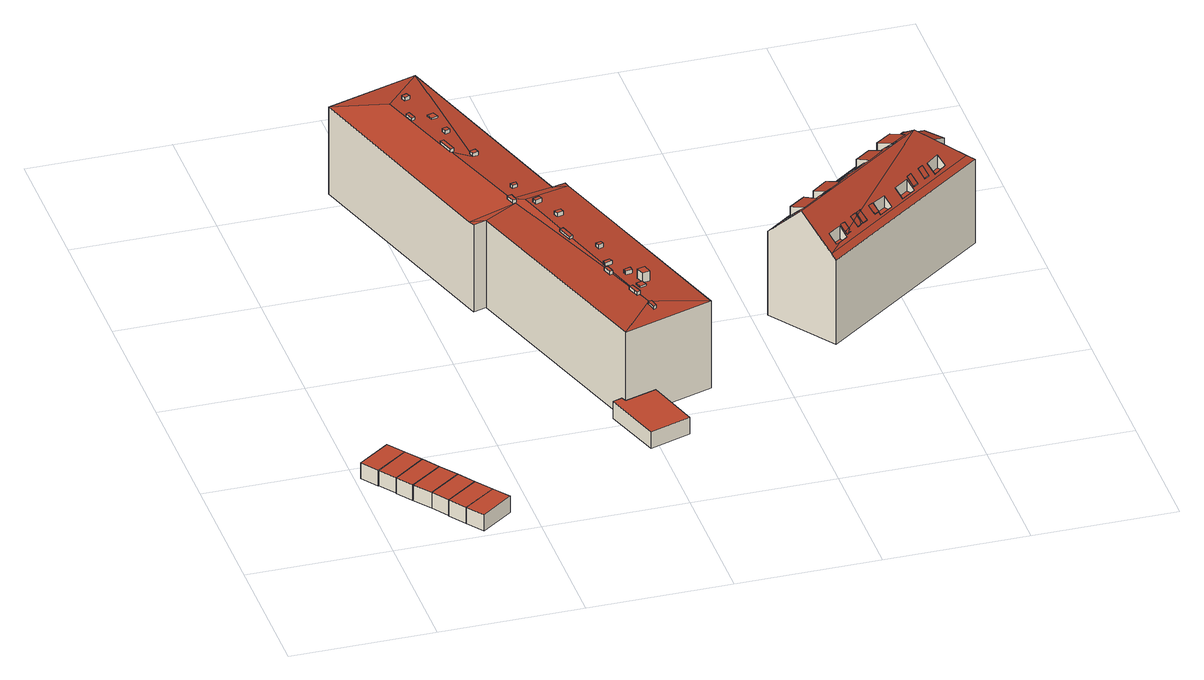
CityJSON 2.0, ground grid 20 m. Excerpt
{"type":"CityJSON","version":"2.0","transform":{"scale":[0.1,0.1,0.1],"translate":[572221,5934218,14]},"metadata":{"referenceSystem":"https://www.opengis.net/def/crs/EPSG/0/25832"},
"CityObjects":{
"building1":{"type":"Building","attributes":{"Grundfläche 2D":"15.967067","Grundhöhe NN":"15.492"},"geometry":[{"type":"Solid","lod":"3","boundaries":[[[[0,1,2,3]],[[4,5,3,2]],[[5,6,0,3]],[[6,7,1,0]],[[7,4,2,1]],[[7,6,5,4]]]],"semantics":{"surfaces":[{"type":"RoofSurface"},{"type":"WallSurface"},{"type":"GroundSurface"}],"values":[[0,1,1,1,1,2]]}}]},
"building2":{"type":"Building","attributes":{"Grundfläche 2D":"15.796029","Grundhöhe NN":"15.555"},"geometry":[{"type":"Solid","lod":"3","boundaries":[[[[2,8,9,3]],[[10,11,3,9]],[[11,12,2,3]],[[12,13,8,2]],[[13,10,9,8]],[[13,12,11,10]]]],"semantics":{"surfaces":[{"type":"RoofSurface"},{"type":"WallSurface"},{"type":"GroundSurface"}],"values":[[0,1,1,1,1,2]]}}]},
"building3":{"type":"Building","attributes":{"Grundfläche 2D":"15.566407","Grundhöhe NN":"15.532"},"geometry":[{"type":"Solid","lod":"3","boundaries":[[[[9,8,14,15]],[[16,17,15,14]],[[17,18,9,15]],[[18,19,8,9]],[[19,16,14,8]],[[19,18,17,16]]]],"semantics":{"surfaces":[{"type":"RoofSurface"},{"type":"WallSurface"},{"type":"GroundSurface"}],"values":[[0,1,1,1,1,2]]}}]},
"building4":{"type":"Building","attributes":{"Grundfläche 2D":"16.447499","Grundhöhe NN":"15.471"},"geometry":[{"type":"Solid","lod":"3","boundaries":[[[[14,20,21,15]],[[22,17,15,21]],[[17,16,14,15]],[[16,23,20,14]],[[23,22,21,20]],[[23,16,17,22]]]],"semantics":{"surfaces":[{"type":"RoofSurface"},{"type":"WallSurface"},{"type":"GroundSurface"}],"values":[[0,1,1,1,1,2]]}}]},
"building5":{"type":"Building","attributes":{"Grundfläche 2D":"15.610826","Grundhöhe NN":"15.468"},"geometry":[{"type":"Solid","lod":"3","boundaries":[[[[21,20,24,25]],[[26,27,25,24]],[[27,22,21,25]],[[22,23,20,21]],[[23,26,24,20]],[[23,22,27,26]]]],"semantics":{"surfaces":[{"type":"RoofSurface"},{"type":"WallSurface"},{"type":"GroundSurface"}],"values":[[0,1,1,1,1,2]]}}]},
"building6":{"type":"Building","attributes":{"Grundfläche 2D":"15.831066","Grundhöhe NN":"15.442"},"geometry":[{"type":"Solid","lod":"3","boundaries":[[[[24,28,29,25]],[[30,31,25,29]],[[31,32,24,25]],[[32,33,28,24]],[[33,30,29,28]],[[33,32,31,30]]]],"semantics":{"surfaces":[{"type":"RoofSurface"},{"type":"WallSurface"},{"type":"GroundSurface"}],"values":[[0,1,1,1,1,2]]}}]},
"building7":{"type":"Building","attributes":{"Grundfläche 2D":"16.200926","Grundhöhe NN":"15.445"},"geometry":[{"type":"Solid","lod":"3","boundaries":[[[[29,28,34,35]],[[36,37,35,34]],[[37,30,29,35]],[[30,33,28,29]],[[33,36,34,28]],[[33,30,37,36]]]],"semantics":{"surfaces":[{"type":"RoofSurface"},{"type":"WallSurface"},{"type":"GroundSurface"}],"values":[[0,1,1,1,1,2]]}}]},
"building8":{"type":"Building","attributes":{"Grundfläche 2D":"49.081440","Grundhöhe NN":"14.977"},"geometry":[{"type":"Solid","lod":"3","boundaries":[[[[38,39,40,41,42,43]],[[44,45,43,42]],[[45,46,38,43]],[[46,47,39,38]],[[47,48,40,39]],[[48,49,41,40]],[[49,44,42,41]],[[49,48,47,46,45,44]]]],"semantics":{"surfaces":[{"type":"RoofSurface"},{"type":"WallSurface"},{"type":"GroundSurface"}],"values":[[0,1,1,1,1,1,1,2]]}}]},
"building9":{"type":"Building","attributes":{"Grundfläche 2D":"879.519477","Grundhöhe NN":"14.731"},"children":["building9-1","building9-2","building9-3","building9-4","building9-5","building9-6","building9-7","building9-8","building9-9","building9-10","building9-11","building9-12","building9-13","building9-14","building9-15","building9-16","building9-17","building9-18","building9-19"],"geometry":[{"type":"Solid","lod":"3","boundaries":[[[[50,51,52]],[[53,54,52,51,55]],[[56,57,58,59,52,54,53]],[[50,60,61,62,56,53,55,51]],[[63,64,60]],[[64,61,60]],[[65,66,67,68,69,61,64,70]],[[71,65,70]],[[72,73,74,75,76,65,71,77]],[[78,59,77]],[[59,58,57,79,72,77]],[[79,57,56]],[[74,73,72,79,56,62,61,69,68,67,66,65,76,75]],[[50,52,80,81]],[[63,60,50,81,82]],[[64,63,82,83]],[[70,64,83,84]],[[71,70,84,85]],[[78,77,71,85,86]],[[59,78,86,87]],[[52,59,87,80]],[[80,87,86,85,84,83,82,81]]]],"semantics":{"surfaces":[{"type":"RoofSurface"},{"type":"WallSurface"},{"type":"GroundSurface"}],"values":[[0,0,0,0,0,0,0,0,0,0,0,0,0,1,1,1,1,1,1,1,1,2]]}}]},
"building9-1":{"type":"BuildingInstallation","parents":["building9"],"geometry":[{"type":"MultiSurface","lod":"3","boundaries":[[[88,89,90,91]],[[92,93,91,90]],[[88,91,93,94]],[[89,88,94,95]],[[95,92,90,89]]],"semantics":{"surfaces":[{"type":"RoofSurface"},{"type":"WallSurface"}],"values":[0,1,1,1,1]}}]},
"building9-2":{"type":"BuildingInstallation","parents":["building9"],"geometry":[{"type":"MultiSurface","lod":"3","boundaries":[[[96,97,98,99]],[[99,98,100,101]],[[101,102,96,99]],[[97,96,102,103]],[[103,100,98,97]]],"semantics":{"surfaces":[{"type":"RoofSurface"},{"type":"WallSurface"}],"values":[0,1,1,1,1]}}]},
"building9-3":{"type":"BuildingInstallation","parents":["building9"],"geometry":[{"type":"MultiSurface","lod":"3","boundaries":[[[104,105,106,107,108,109,110]],[[108,107,106,111,62,112]],[[79,58,109,108,112]],[[58,57,110,109]],[[56,110,57]],[[56,104,110]],[[105,104,56,113]],[[105,113,111,106]]],"semantics":{"surfaces":[{"type":"RoofSurface"},{"type":"WallSurface"}],"values":[0,1,1,1,1,1,1,1]}}]},
"building9-4":{"type":"BuildingInstallation","parents":["building9"],"geometry":[{"type":"MultiSurface","lod":"3","boundaries":[[[114,115,116,117]],[[117,116,118,119]],[[114,117,119,120]],[[115,114,120,121]],[[116,115,121,118]]],"semantics":{"surfaces":[{"type":"RoofSurface"},{"type":"WallSurface"}],"values":[0,1,1,1,1]}}]},
"building9-5":{"type":"BuildingInstallation","parents":["building9"],"geometry":[{"type":"MultiSurface","lod":"3","boundaries":[[[122,123,124,125]],[[123,122,126,127]],[[127,128,124,123]],[[128,129,125,124]],[[126,122,125,129]]],"semantics":{"surfaces":[{"type":"RoofSurface"},{"type":"WallSurface"}],"values":[0,1,1,1,1]}}]},
"building9-6":{"type":"BuildingInstallation","parents":["building9"],"geometry":[{"type":"MultiSurface","lod":"3","boundaries":[[[130,131,132,133]],[[134,135,133,132]],[[135,136,130,133]],[[131,130,136,137]],[[132,131,137,134]]],"semantics":{"surfaces":[{"type":"RoofSurface"},{"type":"WallSurface"}],"values":[0,1,1,1,1]}}]},
"building9-7":{"type":"BuildingInstallation","parents":["building9"],"geometry":[{"type":"MultiSurface","lod":"3","boundaries":[[[138,139,140,141]],[[141,140,142,143]],[[138,141,143,144]],[[139,138,144,145]],[[140,139,145,142]]],"semantics":{"surfaces":[{"type":"RoofSurface"},{"type":"WallSurface"}],"values":[0,1,1,1,1]}}]},
"building9-8":{"type":"BuildingInstallation","parents":["building9"],"geometry":[{"type":"MultiSurface","lod":"3","boundaries":[[[146,147,148,149,150]],[[151,149,148,147,152,74]],[[150,149,151,73]],[[153,146,150,73]],[[147,146,153,152]]],"semantics":{"surfaces":[{"type":"RoofSurface"},{"type":"WallSurface"}],"values":[0,1,1,1,1]}}]},
"building9-9":{"type":"BuildingInstallation","parents":["building9"],"geometry":[{"type":"MultiSurface","lod":"3","boundaries":[[[154,155,156,157]],[[157,156,158,159]],[[154,157,159,160]],[[155,154,160,161]],[[156,155,161,158]]],"semantics":{"surfaces":[{"type":"RoofSurface"},{"type":"WallSurface"}],"values":[0,1,1,1,1]}}]},
"building9-10":{"type":"BuildingInstallation","parents":["building9"],"geometry":[{"type":"MultiSurface","lod":"3","boundaries":[[[162,163,164,165,166]],[[164,163,162,167,76,168]],[[168,169,165,164]],[[170,166,165,169,75]],[[170,167,162,166]]],"semantics":{"surfaces":[{"type":"RoofSurface"},{"type":"WallSurface"}],"values":[0,1,1,1,1]}}]},
"building9-11":{"type":"BuildingInstallation","parents":["building9"],"geometry":[{"type":"MultiSurface","lod":"3","boundaries":[[[171,172,173,174,175,176,177]],[[178,174,173,172,179,66]],[[178,180,175,174]],[[177,176,175,180,67,181]],[[181,182,171,177]],[[172,171,182,179]]],"semantics":{"surfaces":[{"type":"RoofSurface"},{"type":"WallSurface"}],"values":[0,1,1,1,1,1]}}]},
"building9-12":{"type":"BuildingInstallation","parents":["building9"],"geometry":[{"type":"MultiSurface","lod":"3","boundaries":[[[183,184,185,186]],[[187,184,183,54]],[[185,184,187,188]],[[186,185,188,189]],[[183,186,189,54]]],"semantics":{"surfaces":[{"type":"RoofSurface"},{"type":"WallSurface"}],"values":[0,1,1,1,1]}}]},
"building9-13":{"type":"BuildingInstallation","parents":["building9"],"geometry":[{"type":"MultiSurface","lod":"3","boundaries":[[[190,191,192,193]],[[193,192,194,195]],[[190,193,195,196]],[[191,190,196,197]],[[192,191,197,194]]],"semantics":{"surfaces":[{"type":"RoofSurface"},{"type":"WallSurface"}],"values":[0,1,1,1,1]}}]},
"building9-14":{"type":"BuildingInstallation","parents":["building9"],"geometry":[{"type":"MultiSurface","lod":"3","boundaries":[[[198,199,200,201]],[[201,200,202,203]],[[198,201,203,204]],[[199,198,204,205]],[[200,199,205,202]]],"semantics":{"surfaces":[{"type":"RoofSurface"},{"type":"WallSurface"}],"values":[0,1,1,1,1]}}]},
"building9-15":{"type":"BuildingInstallation","parents":["building9"],"geometry":[{"type":"MultiSurface","lod":"3","boundaries":[[[206,207,208,209,210]],[[208,207,206,211,212,213]],[[213,214,209,208]],[[210,209,214,215]],[[215,211,206,210]]],"semantics":{"surfaces":[{"type":"RoofSurface"},{"type":"WallSurface"}],"values":[0,1,1,1,1]}}]},
"building9-16":{"type":"BuildingInstallation","parents":["building9"],"geometry":[{"type":"MultiSurface","lod":"3","boundaries":[[[216,217,218,219,220]],[[55,221,218,217]],[[220,219,218,221,53,222]],[[216,220,222,223]],[[223,55,217,216]]],"semantics":{"surfaces":[{"type":"RoofSurface"},{"type":"WallSurface"}],"values":[0,1,1,1,1]}}]},
"building9-17":{"type":"BuildingInstallation","parents":["building9"],"geometry":[{"type":"MultiSurface","lod":"3","boundaries":[[[224,225,226,227]],[[227,226,228,229]],[[224,227,229,230]],[[225,224,230,231]],[[226,225,231,228]]],"semantics":{"surfaces":[{"type":"RoofSurface"},{"type":"WallSurface"}],"values":[0,1,1,1,1]}}]},
"building9-18":{"type":"BuildingInstallation","parents":["building9"],"geometry":[{"type":"MultiSurface","lod":"3","boundaries":[[[232,233,234,235]],[[236,237,235,234]],[[237,238,232,235]],[[233,232,238,239]],[[234,233,239,236]]],"semantics":{"surfaces":[{"type":"RoofSurface"},{"type":"WallSurface"}],"values":[0,1,1,1,1]}}]},
"building9-19":{"type":"BuildingInstallation","parents":["building9"],"geometry":[{"type":"MultiSurface","lod":"3","boundaries":[[[240,241,242,243,244]],[[242,241,245,68]],[[243,242,68,246]],[[247,240,244,243,246,69]],[[241,240,247,245]]],"semantics":{"surfaces":[{"type":"RoofSurface"},{"type":"WallSurface"}],"values":[0,1,1,1,1]}}]},
"building10":{"type":"Building","attributes":{"Grundfläche 2D":"332.501116","Grundhöhe NN":"14.725"},"children":["building10-1","building10-2","building10-3","building10-4","building10-5","building10-6","building10-7","building10-8","building10-9","building10-10","building10-11","building10-12","building10-13","building10-14","building10-15","building10-16","building10-17","building10-18","building10-19","building10-20","building10-21","building10-22","building10-23"],"geometry":[{"type":"MultiSurface","lod":"3","boundaries":[[[248,249,250,251]],[[249,252,253,250]],[[254,253,252]],[[255,253,254]],[[253,255,256,257],[258,259,253]],[[253,259,258]],[[260,261,262,263,264,265,266,267,268,269,270,257,256,251]],[[265,264,271,260,251,250,257,270,269,268,267,266],[272,273,274,275],[276,277,278,279],[280,281,282,283]],[[257,250,253]],[[249,248,284,285]],[[252,249,285,286]],[[254,252,286,287]],[[248,251,256,255,254,287,284]],[[287,286,285,284]]],"semantics":{"surfaces":[{"type":"RoofSurface"},{"type":"WallSurface"},{"type":"GroundSurface"}],"values":[0,0,0,0,0,0,0,0,0,1,1,1,1,2]}}]},
"building10-1":{"type":"BuildingInstallation","parents":["building10"],"geometry":[{"type":"MultiSurface","lod":"3","boundaries":[[[288,289,290,291]],[[290,289,292,293]],[[291,290,293,294]],[[288,291,294,295]],[[289,288,295,292]]],"semantics":{"surfaces":[{"type":"RoofSurface"},{"type":"WallSurface"}],"values":[0,1,1,1,1]}}]},
"building10-2":{"type":"BuildingInstallation","parents":["building10"],"geometry":[{"type":"MultiSurface","lod":"3","boundaries":[[[296,297,298,299]],[[297,296,300,301]],[[299,298,302,303]],[[296,299,303,300]],[[298,297,301,302]]],"semantics":{"surfaces":[{"type":"RoofSurface"},{"type":"WallSurface"}],"values":[0,1,1,1,1]}}]},
"building10-3":{"type":"BuildingInstallation","parents":["building10"],"geometry":[{"type":"MultiSurface","lod":"3","boundaries":[[[304,305,306,307]],[[307,306,308,309]],[[304,307,309,310]],[[305,304,310,311]],[[306,305,311,308]]],"semantics":{"surfaces":[{"type":"RoofSurface"},{"type":"WallSurface"}],"values":[0,1,1,1,1]}}]},
"building10-4":{"type":"BuildingInstallation","parents":["building10"],"geometry":[{"type":"MultiSurface","lod":"3","boundaries":[[[312,313,314,315,316,317,318]],[[318,317,319]],[[319,320,312,318]],[[320,321,315,314,313,312]]],"semantics":{"surfaces":[{"type":"RoofSurface"},{"type":"WallSurface"}],"values":[0,1,1,1]}}]},
"building10-5":{"type":"BuildingInstallation","parents":["building10"],"geometry":[{"type":"MultiSurface","lod":"3","boundaries":[[[322,323,324,325,326,327,328,329]],[[323,322,329,330,331,325,324]],[[331,332,326,325]],[[328,327,326,332,333]]],"semantics":{"surfaces":[{"type":"RoofSurface"},{"type":"WallSurface"}],"values":[0,1,1,1]}}]},
"building10-6":{"type":"BuildingInstallation","parents":["building10"],"geometry":[{"type":"MultiSurface","lod":"3","boundaries":[[[334,335,336,337]],[[337,336,338,339]],[[334,337,339,340]],[[335,334,340,341]],[[336,335,341,338]]],"semantics":{"surfaces":[{"type":"RoofSurface"},{"type":"WallSurface"}],"values":[0,1,1,1,1]}}]},
"building10-7":{"type":"BuildingInstallation","parents":["building10"],"geometry":[{"type":"MultiSurface","lod":"3","boundaries":[[[342,343,344,345]],[[343,346,344]],[[345,347,342]],[[343,342,347,346]]],"semantics":{"surfaces":[{"type":"RoofSurface"},{"type":"WallSurface"}],"values":[0,1,1,1]}}]},
"building10-8":{"type":"BuildingInstallation","parents":["building10"],"geometry":[{"type":"MultiSurface","lod":"3","boundaries":[[[348,349,350,351]],[[351,350,352,353]],[[348,351,353,354]],[[349,348,354,355]],[[350,349,355,352]]],"semantics":{"surfaces":[{"type":"RoofSurface"},{"type":"WallSurface"}],"values":[0,1,1,1,1]}}]},
"building10-9":{"type":"BuildingInstallation","parents":["building10"],"geometry":[{"type":"MultiSurface","lod":"3","boundaries":[[[356,357,358,359]],[[356,359,360,361]],[[358,357,362,363]],[[359,358,363,360]],[[357,356,361,362]]],"semantics":{"surfaces":[{"type":"RoofSurface"},{"type":"WallSurface"}],"values":[0,1,1,1,1]}}]},
"building10-10":{"type":"BuildingInstallation","parents":["building10"],"geometry":[{"type":"MultiSurface","lod":"3","boundaries":[[[364,365,366,367]],[[367,366,368,369]],[[364,367,369,370]],[[365,364,370,371]],[[366,365,371,368]]],"semantics":{"surfaces":[{"type":"RoofSurface"},{"type":"WallSurface"}],"values":[0,1,1,1,1]}}]},
"building10-11":{"type":"BuildingInstallation","parents":["building10"],"geometry":[{"type":"MultiSurface","lod":"3","boundaries":[[[372,373,374,375]],[[376,372,375,377]],[[378,373,372,376,379,268]],[[376,377,380,379]],[[380,377,375,374,381,267]],[[374,373,378,381]]],"semantics":{"surfaces":[{"type":"RoofSurface"},{"type":"WallSurface"}],"values":[0,0,1,1,1,1]}}]},
"building10-12":{"type":"BuildingInstallation","parents":["building10"],"geometry":[{"type":"MultiSurface","lod":"3","boundaries":[[[382,383,384,385]],[[382,385,386,387]],[[383,382,387,388]],[[385,384,389,386]],[[384,383,388,389]]],"semantics":{"surfaces":[{"type":"RoofSurface"},{"type":"WallSurface"}],"values":[0,1,1,1,1]}}]},
"building10-13":{"type":"BuildingInstallation","parents":["building10"],"geometry":[{"type":"MultiSurface","lod":"3","boundaries":[[[390,391,392,393]],[[276,279,391,390]],[[279,278,392,391]],[[278,277,393,392]],[[277,276,390,393]]],"semantics":{"surfaces":[{"type":"RoofSurface"},{"type":"WallSurface"}],"values":[0,1,1,1,1]}}]},
"building10-14":{"type":"BuildingInstallation","parents":["building10"],"geometry":[{"type":"MultiSurface","lod":"3","boundaries":[[[394,395,396,397]],[[398,394,397,399]],[[400,399,397,396,401,269]],[[398,399,400,402]],[[403,395,394,398,402,270]],[[396,395,403,401]]],"semantics":{"surfaces":[{"type":"RoofSurface"},{"type":"WallSurface"}],"values":[0,0,1,1,1,1]}}]},
"building10-15":{"type":"BuildingInstallation","parents":["building10"],"geometry":[{"type":"MultiSurface","lod":"3","boundaries":[[[404,405,406,407]],[[408,405,404,409]],[[407,406,410,411]],[[412,409,404,407,411,266]],[[408,409,412,413]],[[410,406,405,408,413,265]]],"semantics":{"surfaces":[{"type":"RoofSurface"},{"type":"WallSurface"}],"values":[0,0,1,1,1,1]}}]},
"building10-16":{"type":"BuildingInstallation","parents":["building10"],"geometry":[{"type":"MultiSurface","lod":"3","boundaries":[[[414,415,416,417]],[[416,418,417]],[[414,417,418,419]],[[414,419,415]]],"semantics":{"surfaces":[{"type":"RoofSurface"},{"type":"WallSurface"}],"values":[0,1,1,1]}}]},
"building10-17":{"type":"BuildingInstallation","parents":["building10"],"geometry":[{"type":"MultiSurface","lod":"3","boundaries":[[[420,421,422,423]],[[280,283,421,420]],[[283,282,422,421]],[[282,281,423,422]],[[281,280,420,423]]],"semantics":{"surfaces":[{"type":"RoofSurface"},{"type":"WallSurface"}],"values":[0,1,1,1,1]}}]},
"building10-18":{"type":"BuildingInstallation","parents":["building10"],"geometry":[{"type":"MultiSurface","lod":"3","boundaries":[[[424,425,426,427]],[[272,275,425,424]],[[275,274,426,425]],[[274,273,427,426]],[[273,272,424,427]]],"semantics":{"surfaces":[{"type":"RoofSurface"},{"type":"WallSurface"}],"values":[0,1,1,1,1]}}]},
"building10-19":{"type":"BuildingInstallation","parents":["building10"],"geometry":[{"type":"MultiSurface","lod":"3","boundaries":[[[428,429,430,431]],[[431,430,432,433]],[[428,431,433,434]],[[429,428,434,435]],[[430,429,435,432]]],"semantics":{"surfaces":[{"type":"RoofSurface"},{"type":"WallSurface"}],"values":[0,1,1,1,1]}}]},
"building10-20":{"type":"BuildingInstallation","parents":["building10"],"geometry":[{"type":"MultiSurface","lod":"3","boundaries":[[[436,437,438,439]],[[439,438,440,441]],[[436,439,441,442]],[[438,437,443,440]],[[437,436,442,443]]],"semantics":{"surfaces":[{"type":"RoofSurface"},{"type":"WallSurface"}],"values":[0,1,1,1,1]}}]},
"building10-21":{"type":"BuildingInstallation","parents":["building10"],"geometry":[{"type":"MultiSurface","lod":"3","boundaries":[[[444,445,446,447,448,449]],[[261,260,445,444]],[[445,260,446]],[[260,271,447,446]],[[264,263,448,447,271]],[[263,262,449,448]],[[262,261,444,449]]],"semantics":{"surfaces":[{"type":"RoofSurface"},{"type":"WallSurface"}],"values":[0,1,1,1,1,1,1]}}]},
"building10-22":{"type":"BuildingInstallation","parents":["building10"],"geometry":[{"type":"MultiSurface","lod":"3","boundaries":[[[450,451,452,453]],[[453,452,454,455]],[[450,453,455,456]],[[451,450,456,457]],[[452,451,457,454]]],"semantics":{"surfaces":[{"type":"RoofSurface"},{"type":"WallSurface"}],"values":[0,1,1,1,1]}}]},
"building10-23":{"type":"BuildingInstallation","parents":["building10"],"geometry":[{"type":"MultiSurface","lod":"3","boundaries":[[[458,459,460,461,462,463]],[[463,462,258,464]],[[464,465,458,463]],[[465,259,466,461,460,459,458]]],"semantics":{"surfaces":[{"type":"RoofSurface"},{"type":"WallSurface"}],"values":[0,1,1,1]}}]}
},
"vertices":[
[50,196,39],[5,164,39],[22,140,39],[67,173,39],[22,140,15],[67,173,15],[50,196,15],[5,164,15],
[39,117,39],[84,150,39],[84,150,16],[67,173,16],[22,140,16],[39,117,16],
[55,95,39],[100,127,39],[55,95,15],[100,127,15],[84,150,15],[39,117,15],
[73,71,39],[118,103,39],[118,103,15],[73,71,15],
[89,48,39],[134,80,39],[89,48,15],[134,80,15],
[106,25,39],[151,57,39],[151,57,14],[134,80,14],[89,48,14],[106,25,14],
[123,1,39],[168,34,39],[123,1,14],[168,34,14],
[444,151,36],[421,226,36],[376,212,36],[373,219,36],[360,215,36],[387,132,36],[360,215,10],[387,132,10],[444,151,10],[421,226,10],[376,212,10],[373,219,10],
[160,831,141],[236,811,144],[288,871,141],[280,680,144],[304,663,143],[272,702,144],[322,554,144],[323,554,143],[324,554,143],[383,568,141],[257,520,141],[326,541,144],[326,542,144],[260,511,141],[279,517,141],[425,271,144],[418,289,144],[412,305,144],[398,345,144],[394,357,144],[376,212,141],[503,252,141],[340,545,144],[366,462,144],[372,441,144],[394,370,144],[395,365,144],[404,566,140],[402,574,140],[324,553,144],[288,871,7],[160,831,7],[260,511,7],[279,517,7],[376,212,7],[503,252,7],[402,574,7],[383,568,7],
[265,817,148],[262,823,148],[255,820,148],[257,814,148],[255,820,143],[257,814,143],[265,817,142],[262,823,142],
[257,767,148],[253,779,148],[248,777,148],[252,765,148],[248,777,143],[252,765,143],[257,767,143],[253,779,143],
[322,554,149],[318,553,149],[322,541,149],[326,542,149],[327,542,149],[324,554,149],[323,554,149],[322,541,143],[327,542,144],[318,553,143],
[368,496,149],[377,498,149],[375,504,149],[366,502,149],[375,504,143],[366,502,143],[368,496,143],[377,498,143],
[420,313,146],[423,304,146],[432,307,146],[429,315,146],[420,313,143],[423,304,143],[432,307,143],[429,315,143],
[427,265,148],[422,264,148],[426,252,147],[430,254,147],[426,252,142],[430,254,142],[427,265,143],[422,264,143],
[338,583,148],[330,581,148],[332,576,148],[339,578,148],[332,576,143],[339,578,143],[338,583,143],[330,581,143],
[361,460,148],[368,439,148],[372,441,148],[373,441,148],[366,462,148],[373,441,143],[368,439,144],[361,460,144],
[292,727,148],[290,733,148],[283,731,148],[285,724,148],[283,731,143],[285,724,143],[292,727,142],[290,733,142],
[394,365,149],[395,365,149],[404,368,149],[402,373,149],[393,370,149],[394,365,144],[404,368,143],[402,373,143],[393,370,144],
[412,293,149],[414,288,149],[418,289,149],[419,290,149],[413,305,149],[412,305,149],[408,304,149],[419,290,144],[414,288,143],[413,305,144],[408,304,143],[412,293,143],
[304,663,148],[312,665,148],[310,672,148],[302,670,148],[312,665,142],[310,672,142],[302,670,143],
[405,411,149],[403,416,149],[396,414,149],[398,408,149],[396,414,143],[398,408,143],[405,411,142],[403,416,142],
[430,316,158],[440,318,158],[437,330,158],[426,327,158],[437,330,142],[426,327,143],[430,316,143],[440,318,142],
[414,339,149],[420,340,149],[423,341,149],[422,347,149],[413,344,149],[414,339,143],[420,340,143],[423,341,143],[422,347,143],[413,344,143],
[277,703,149],[272,702,149],[279,680,149],[280,680,149],[284,681,149],[279,680,144],[284,681,143],[277,703,143],
[350,532,149],[359,535,149],[357,541,149],[348,538,149],[357,541,143],[348,538,143],[350,532,143],[359,535,143],
[284,774,145],[275,771,145],[278,762,145],[287,765,145],[278,762,143],[287,765,142],[284,774,142],[275,771,143],
[390,356,149],[394,344,149],[398,345,149],[395,357,149],[394,357,149],[394,344,143],[395,357,144],[390,356,143],
[687,305,136],[927,483,136],[916,485,143],[683,311,143],[856,571,136],[855,560,143],[622,396,136],[626,390,143],[654,350,190],[848,493,190],[685,417,155],[659,405,150],[698,328,147],[693,325,147],[686,335,159],[705,348,159],[710,341,150],[711,343,151],[717,349,152],[727,360,155],[733,367,157],[735,368,158],[740,374,159],[712,338,147],[800,417,157],[820,432,157],[827,422,145],[807,407,145],[762,389,158],[781,403,157],[788,393,145],[769,379,145],[855,459,158],[873,473,159],[881,464,147],[863,449,146],[687,305,7],[927,483,7],[856,571,7],[622,396,7],
[754,473,153],[761,464,164],[767,468,164],[761,478,153],[761,464,163],[767,468,163],[761,478,152],[754,473,152],
[840,448,160],[846,439,149],[853,444,149],[847,453,160],[840,448,159],[846,439,148],[853,444,148],[847,453,159],
[815,480,182],[821,485,182],[815,492,173],[809,488,173],[815,492,172],[809,488,172],[815,480,181],[821,485,181],
[769,491,160],[773,487,162],[780,477,166],[783,473,168],[794,482,168],[804,490,168],[791,507,160],[791,507,146],[769,491,147],[773,487,152],
[729,437,167],[728,439,166],[721,448,162],[717,453,160],[695,436,160],[703,425,164],[708,419,167],[731,435,168],[729,437,165],[717,453,146],[695,436,146],[703,425,159],
[702,409,173],[696,404,173],[702,396,183],[708,401,183],[702,396,182],[708,401,182],[702,409,172],[696,404,172],
[893,509,159],[873,533,159],[855,517,170],[874,493,170],[873,533,145],[893,509,144],
[650,397,152],[656,388,163],[663,392,163],[657,401,152],[663,392,162],[657,401,151],[650,397,151],[656,388,162],
[738,447,164],[731,456,153],[725,451,153],[732,442,164],[732,442,163],[738,447,163],[731,456,152],[725,451,152],
[761,388,159],[754,384,159],[760,376,149],[767,381,149],[760,376,148],[767,381,148],[761,388,158],[754,384,158],
[733,367,158],[732,369,161],[724,363,161],[727,360,156],[738,360,149],[731,354,149],[732,369,160],[738,360,148],[731,354,148],[724,363,160],
[769,470,164],[775,474,164],[768,483,153],[762,479,153],[762,479,152],[769,470,163],[775,474,163],[768,483,152],
[762,389,139],[769,379,139],[788,393,139],[781,403,139],
[740,374,160],[740,375,161],[734,370,161],[735,368,159],[747,366,149],[740,361,149],[740,361,148],[734,370,160],[747,366,148],[740,375,160],
[717,349,153],[711,343,152],[713,341,149],[719,346,149],[706,350,160],[713,354,160],[713,341,148],[719,346,148],[713,354,159],[706,350,159],
[806,521,160],[821,502,168],[843,518,168],[828,537,160],[828,537,145],[806,521,145],
[855,459,139],[863,449,139],[881,464,139],[873,473,139],
[800,417,139],[807,407,139],[827,422,139],[820,432,139],
[738,461,153],[732,456,153],[739,447,164],[745,452,164],[739,447,163],[745,452,163],[738,461,152],[732,456,152],
[655,387,163],[649,396,152],[642,391,152],[648,382,162],[642,391,151],[648,382,161],[655,387,162],[649,396,151],
[693,325,139],[698,328,139],[699,328,139],[712,338,139],[705,348,139],[686,335,139],
[827,425,149],[834,430,149],[827,439,160],[821,434,160],[827,439,159],[821,434,159],[827,425,148],[834,430,148],
[656,409,160],[659,405,161],[666,395,165],[670,391,167],[692,407,167],[679,425,160],[679,425,145],[656,409,145],[666,395,162]
]}
